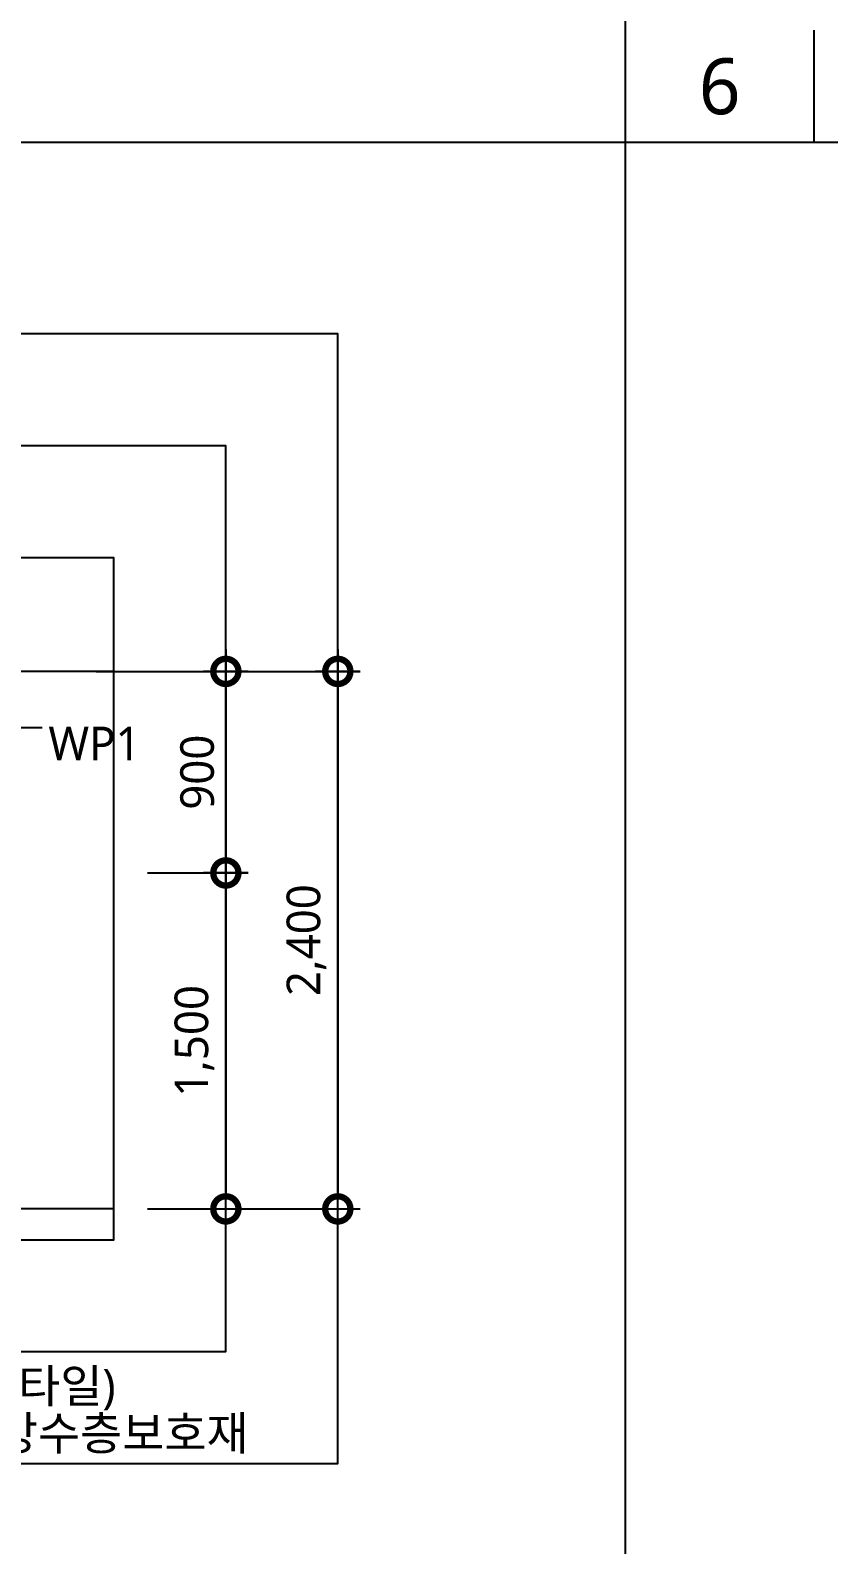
# Model space of a CAD drawing. Header units: millimetres. Extents: x 2213 to 82676, y 1050 to 28650.
# Drawn here: x 24426 to 27991, y 8088 to 14850 of the extents above; entities that cross this region are included whole.
import ezdxf
from ezdxf.enums import TextEntityAlignment as Align

# ---------------------------------------------------------------- set-up
doc = ezdxf.new("R2010")
doc.units = ezdxf.units.MM
doc.header["$LTSCALE"] = 200
doc.header["$PDMODE"] = 3
doc.layers.get('Defpoints').update_dxf_attribs({"color": 137})
for name, color, linetype in [('01TEX', 3, 'Continuous'), ('1', 1, 'Continuous'), ('3', 3, 'Continuous'), ('DIM', 7, 'Continuous'), ('SYM', 6, 'Continuous'), ('TEXT', 3, 'Continuous')]:
    doc.layers.add(name, color=color, linetype=linetype)
doc.layers.add('02Waste', color=171, linetype='Continuous', plot=False)
doc.styles.add('HY-M', font='malgun.ttf')
doc.styles.get("Standard").update_dxf_attribs({"font": 'malgun.ttf'})
doc.styles.add('맑은고딕', font='malgun.ttf')
doc.styles.add('스타일1', font='malgun.ttf')
doc.linetypes.add('WIREMESH2', pattern='A,5,-0.25,["X",Standard,S=1,R=0,X=-0.32,Y=-0.5],-0.25', length=5.5)
doc.dimstyles.new('CJA-50', dxfattribs={"dimscale": 50, "dimtxt": 3, "dimasz": 1, "dimexe": 2, "dimexo": 3, "dimgap": 1, "dimtad": 1, "dimdec": 0, "dimzin": 1, "dimdsep": 46, "dimlunit": 6, "dimtxsty": '스타일1', "dimblk": 'GAUN-DOT', "dimcen": -2, "dimdle": 2, "dimclrd": 256, "dimclre": 256, "dimclrt": 3, "dimadec": 0, "dimazin": 0, "dimtfac": 1, "dimtdec": 0, "dimtix": 1, "dimtmove": 2, "dimatfit": 3, "dimldrblk": 'DOTSMALL', "dimfxl": 1, "dimtolj": 1, "dimtzin": 1, "dimarcsym": 0})

# ---------------------------------------------------------------- blocks, each defined once
blk = doc.blocks.new('GAUN-DOT')
at = {"linetype": 'ByBlock'}
for p, q in [((0, -2), (0, 2)), ((2, 0), (-2, 0))]:
    blk.add_line(p, q, dxfattribs=at)
at = {"const_width": 2.25}
blk.add_lwpolyline([(0, 0.28125, 1), (0, -0.28125, 1)], format="xyb", close=True, dxfattribs=at)
blk = doc.blocks.new('*D253')
at = {"layer": 'Defpoints', "color": 0, "transparency": 16777216}
for p in [(24569.5, 11987.4), (24799, 9587.4), (25799, 9587.4)]:
    blk.add_point(p, dxfattribs=at)
at = {"layer": 'DIM', "lineweight": -2, "transparency": 16777216}
for p, q in [((24719.5, 11987.4), (25899, 11987.4)), ((25799, 11937.4), (25799, 9637.4)), ((24949, 9587.4), (25899, 9587.4))]:
    blk.add_line(p, q, dxfattribs=at)
at = {"layer": 'DIM', "lineweight": -2, "transparency": 16777216, "xscale": 50, "yscale": 50, "zscale": 50}
for p, rotation in [((25799, 11987.4), 90), ((25799, 9587.4), 270)]:
    blk.add_blockref('GAUN-DOT', p, dxfattribs=dict(at, rotation=rotation))
at = {"layer": 'DIM', "color": 3, "transparency": 16777216, "insert": (25658.9, 10787.4), "char_height": 150, "attachment_point": 5, "rotation": 90, "style": '맑은고딕'}
blk.add_mtext('\\A1;2,400', dxfattribs=at)
blk = doc.blocks.new('_DotSmall')
at = {"layer": 'DIM'}
h = blk.add_hatch(color=256, dxfattribs=at)
edge = h.paths.add_edge_path()
edge.add_arc((0, 0), 0.2, 0, 360)
at = {"layer": 'DIM', "linetype": 'ByBlock'}
blk.add_circle((0, 0), 0.2, dxfattribs=at)
blk = doc.blocks.new('*D242')
at = {"layer": 'Defpoints', "color": 0, "transparency": 16777216}
for p in [(24657.6, 11987.4), (24799, 11087.4), (25299, 11087.4)]:
    blk.add_point(p, dxfattribs=at)
at = {"layer": 'DIM', "lineweight": -2, "transparency": 16777216}
for p, q in [((24807.6, 11987.4), (25399, 11987.4)), ((25299, 11937.4), (25299, 11137.4)), ((24949, 11087.4), (25399, 11087.4))]:
    blk.add_line(p, q, dxfattribs=at)
at = {"layer": 'DIM', "lineweight": -2, "transparency": 16777216, "xscale": 50, "yscale": 50, "zscale": 50}
for p, rotation in [((25299, 11987.4), 90), ((25299, 11087.4), 270)]:
    blk.add_blockref('GAUN-DOT', p, dxfattribs=dict(at, rotation=rotation))
at = {"layer": 'DIM', "color": 3, "transparency": 16777216, "insert": (25171.5, 11537.4), "char_height": 150, "attachment_point": 5, "rotation": 90, "style": '맑은고딕'}
blk.add_mtext('\\A1;900', dxfattribs=at)
blk = doc.blocks.new('*D243')
at = {"layer": 'Defpoints', "color": 0, "transparency": 16777216}
for p in [(24799, 11087.4), (24799, 9587.4), (25299, 9587.4)]:
    blk.add_point(p, dxfattribs=at)
at = {"layer": 'DIM', "lineweight": -2, "transparency": 16777216}
for p, q in [((24949, 11087.4), (25399, 11087.4)), ((25299, 11037.4), (25299, 9637.4)), ((24949, 9587.4), (25399, 9587.4))]:
    blk.add_line(p, q, dxfattribs=at)
at = {"layer": 'DIM', "lineweight": -2, "transparency": 16777216, "xscale": 50, "yscale": 50, "zscale": 50}
for p, rotation in [((25299, 11087.4), 90), ((25299, 9587.4), 270)]:
    blk.add_blockref('GAUN-DOT', p, dxfattribs=dict(at, rotation=rotation))
at = {"layer": 'DIM', "color": 3, "transparency": 16777216, "insert": (25158.5, 10337.4), "char_height": 150, "attachment_point": 5, "rotation": 90, "style": '맑은고딕'}
blk.add_mtext('\\A1;1,500', dxfattribs=at)
blk = doc.blocks.new('WP21')
at = {"layer": 'SYM'}
h = blk.add_hatch(color=6, dxfattribs=at)
edge = h.paths.add_edge_path()
edge.add_ellipse((0, 0), major_axis=(0, 2.5), ratio=1, start_angle=405, end_angle=495)
edge.add_line((-1.77, -1.77), (0, 0))
edge.add_line((0, 0), (-1.77, 1.77))
edge = h.paths.add_edge_path()
edge.add_ellipse((0, 0), major_axis=(0, 2.5), ratio=1, start_angle=225, end_angle=315)
edge.add_line((1.77, 1.77), (0, 0))
edge.add_line((0, 0), (1.77, -1.77))
at = {"layer": 'SYM', "color": 6}
for p, q in [((-3.44, -3.44), (5, 5)), ((5, 5), (10, 5)), ((-3.44, 3.44), (3.44, -3.44))]:
    blk.add_line(p, q, dxfattribs=at)
blk.add_ellipse((0, 0), major_axis=(0, 2.5), ratio=1, start_param=5.497787, end_param=11.780972, dxfattribs=at)
at = {"layer": 'SYM', "color": 3, "linetype": 'WIREMESH2', "style": '스타일1'}
blk.add_attdef('WP', text='', height=3, dxfattribs=at).set_placement((10.55, 5), align=Align.MIDDLE_LEFT)

msp = doc.modelspace()

# ---------------------------------------------------------------- linework, layer by layer
at = {"layer": '02Waste'}
for points in [[(18134.7, 8450), (25799, 8450), (25799, 13495), (18134.7, 13495)], [(18634.7, 8950), (25299, 8950), (25299, 12995), (18634.7, 12995)]]:
    msp.add_lwpolyline(points, close=True, dxfattribs=at)
msp.add_lwpolyline([(19134.7, 9450), (24799, 9450), (24799, 12495), (19134.7, 12495), (19134.7, 9450)], dxfattribs=at)
at = {"layer": '1'}
for p, q in [((24799, 11987.4), (19134.7, 11987.4)), ((24799, 9587.4), (19134.7, 9587.4))]:
    msp.add_line(p, q, dxfattribs=at)
at = {"layer": '3'}
for p, q in [((27084.2, 1050), (27084.2, 28650)), ((27924.8, 14850), (27924.8, 14350)), ((17493.4, 14350), (36675, 14350))]:
    msp.add_line(p, q, dxfattribs=at)

# ---------------------------------------------------------------- block references
at = {"layer": 'SYM', "linetype": 'WIREMESH2'}
ref = msp.add_blockref('WP21', (23979.1, 11987.4), dxfattribs=dict(at, xscale=-50.00000000000001, yscale=50.00000000000001, zscale=50.00000000000001, rotation=180))
ref.add_attrib('WP', 'WP1', dxfattribs={"color": 3, "linetype": 'WIREMESH2', "height": 150, "style": '스타일1'}).set_placement((24506.6, 11545.7), align=Align.BOTTOM_LEFT)

# ---------------------------------------------------------------- texts
at = {"layer": '01TEX', "style": 'HY-M'}
msp.add_text('6', height=250, rotation=360, dxfattribs=at).set_placement((27504.5, 14600), align=Align.MIDDLE_CENTER)
at = {"layer": 'TEXT', "color": 3, "style": '스타일1'}
for s, p in [('THK9 자기질타일(300X300)(논슬립타일)', (21367.8, 8796.9)), ('고무아스팔트3층도막방수/THK10 방수층보호재', (21367.8, 8586))]:
    msp.add_text(s, height=150, dxfattribs=at).set_placement(p, align=Align.MIDDLE_LEFT)

# ---------------------------------------------------------------- dimensions: what is measured, and where the dimension line sits
at = {"layer": 'DIM'}
for base, p1, p2, picture, middle in [((25799, 9587.4), (24569.5, 11987.4), (24799, 9587.4), '*D253', (25658.9, 10787.4)), ((25299, 11087.4), (24657.6, 11987.4), (24799, 11087.4), '*D242', (25171.5, 11537.4)), ((25299, 9587.4), (24799, 11087.4), (24799, 9587.4), '*D243', (25158.5, 10337.4))]:
    dim = msp.add_linear_dim(base=base, p1=p1, p2=p2, angle=270, dimstyle='CJA-50', override={"dimtxsty": '맑은고딕'}, dxfattribs=at)
    dim.commit()
    dim.dimension.update_dxf_attribs({"geometry": picture, "text_midpoint": middle})

doc.saveas('drawing.dxf')
